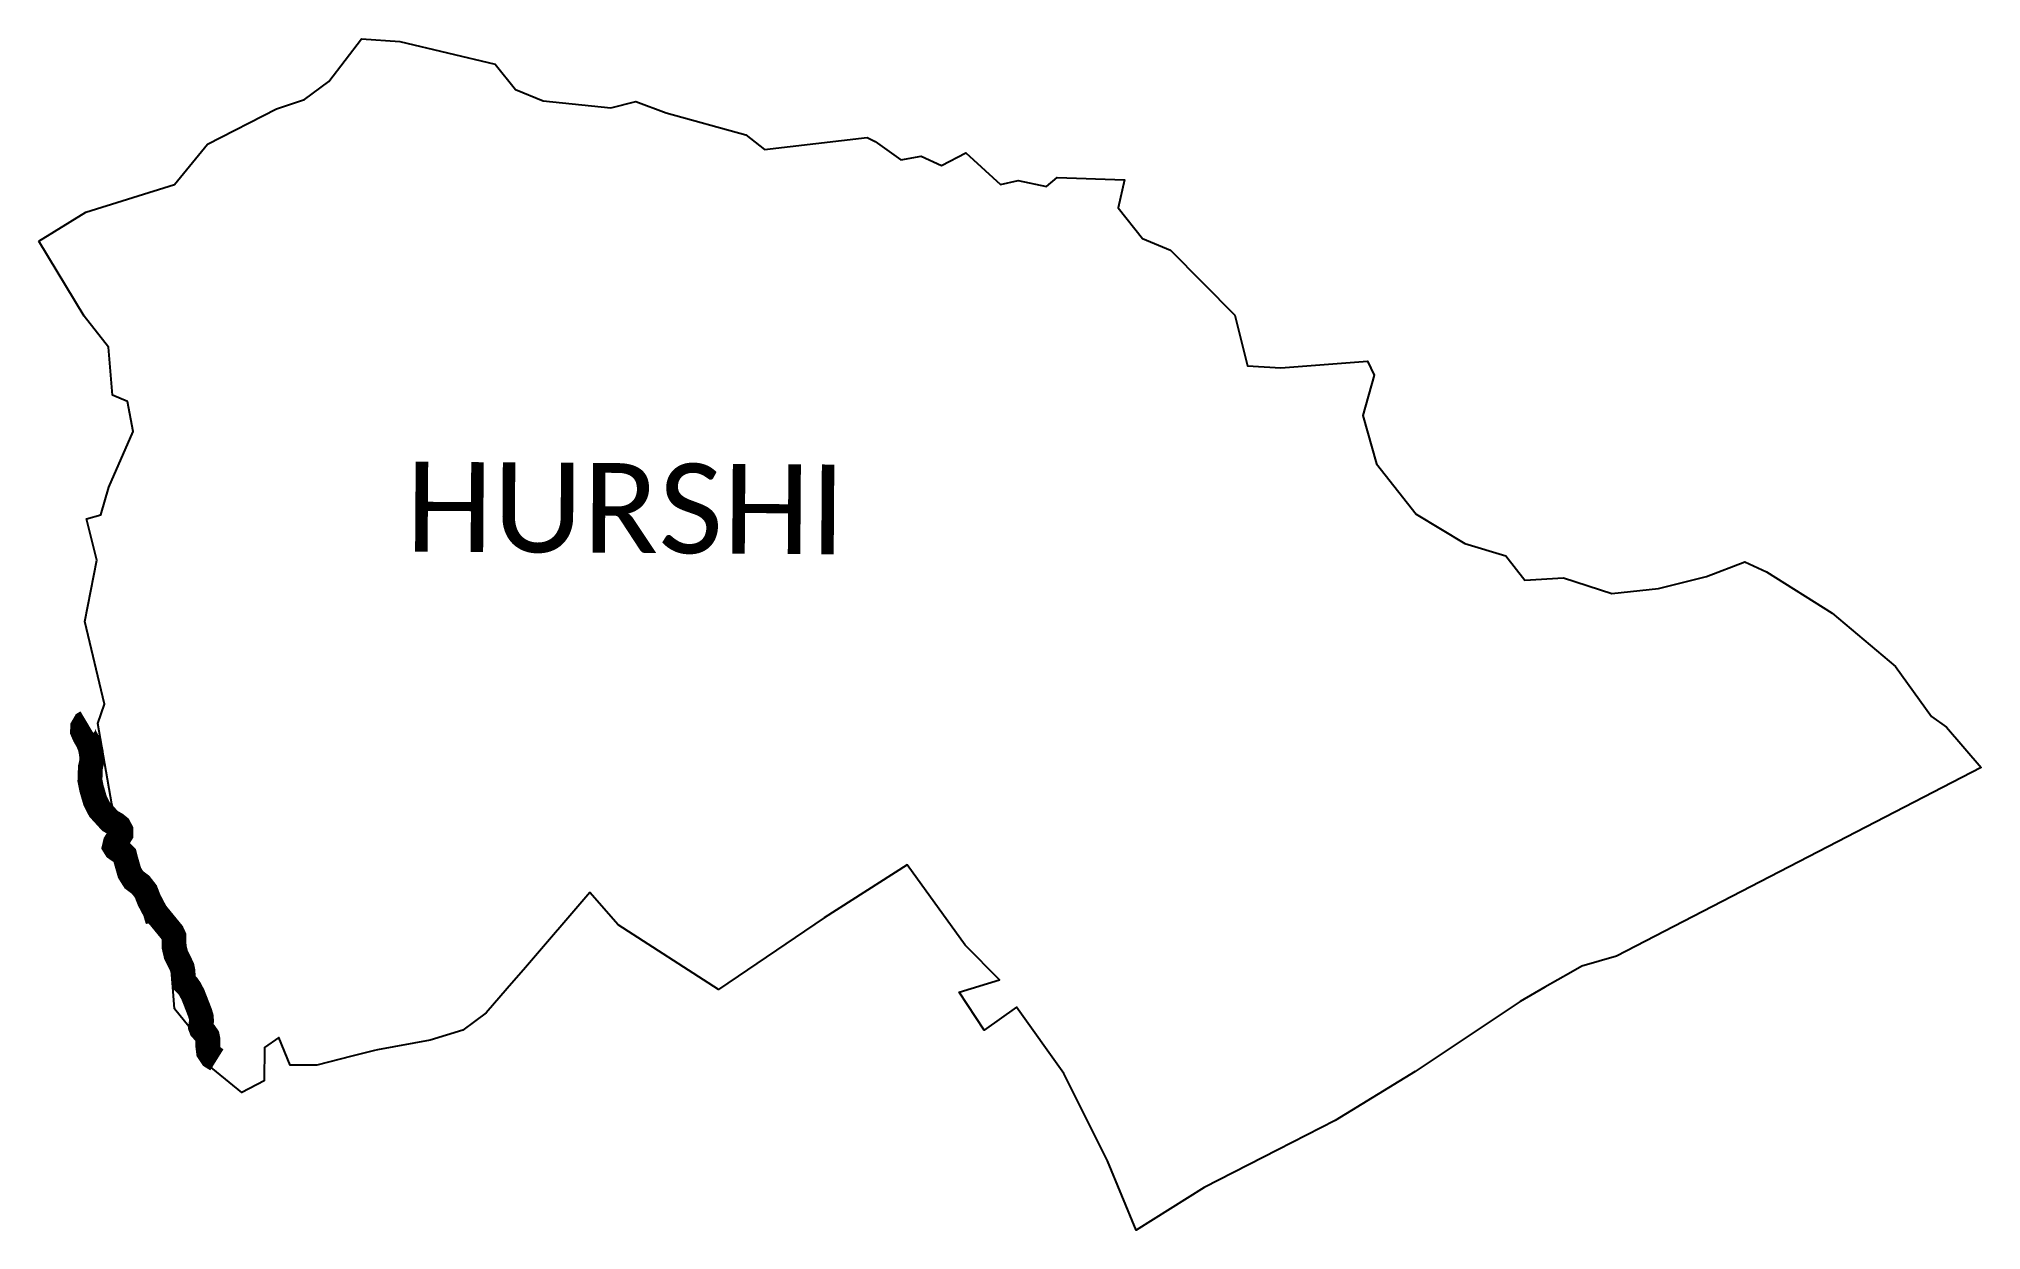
# Model space of a CAD drawing. Header units: metres. Extents: x 322964 to 326866, y 1820442 to 1822835.
import ezdxf

# ---------------------------------------------------------------- set-up
doc = ezdxf.new("R2010")
doc.units = ezdxf.units.M
doc.layers.add('ARTIFICIALLY PROTECTED', color=10, linetype='Continuous')
doc.layers.add('VILLAGE NAME', color=250, linetype='Continuous')

msp = doc.modelspace()

# ---------------------------------------------------------------- linework, layer by layer
at = {"color": 3}
msp.add_lwpolyline([(322963.7, 1822428.4), (323057.9, 1822486.9), (323236.4, 1822542.1), (323302.5, 1822623.5), (323440.9, 1822694.1), (323497.4, 1822713.1), (323546, 1822749.2), (323611.6, 1822834.8), (323688.9, 1822829.4), (323880.6, 1822783.7), (323921, 1822733.2), (323977, 1822710), (324112.8, 1822696.3), (324162.9, 1822709.3), (324224.2, 1822686.3), (324383.8, 1822642.2), (324421.9, 1822612.6), (324628.2, 1822636.4), (324644.2, 1822628.7), (324695.8, 1822591.5), (324736.5, 1822599), (324776.9, 1822580.7), (324826.2, 1822605.7), (324895.8, 1822542.5), (324931.5, 1822550.1), (324988.5, 1822538.1), (325009.4, 1822556.1), (325145, 1822551.5), (325132.3, 1822495.4), (325180.8, 1822433.8), (325237.4, 1822410.3), (325366.7, 1822280), (325392.1, 1822178.2), (325459.2, 1822173.7), (325633.3, 1822187.2), (325646.5, 1822159.4), (325623.9, 1822078.1), (325651, 1821981), (325730.8, 1821879.8), (325828.5, 1821821.1), (325911.2, 1821796.1), (325949.4, 1821747.6), (326026.9, 1821752.1), (326124, 1821720.9), (326218.1, 1821730.9), (326314.2, 1821754.8), (326391.3, 1821784.1), (326434.5, 1821764.4), (326566.8, 1821681), (326694.1, 1821573.8), (326766.1, 1821473.9), (326796.1, 1821452.3), (326866, 1821371.5), (326133.1, 1820992.3), (326063.9, 1820972.4), (326041.6, 1820959.7), (325989.6, 1820929.9), (325940.1, 1820901), (325843.6, 1820836.9), (325728.8, 1820760.7), (325568.3, 1820662), (325453.1, 1820603.1), (325304.7, 1820527.3), (325168.5, 1820441.9), (325111, 1820580.9), (325023.2, 1820756.5), (324927.8, 1820890.1), (324863, 1820843.9), (324812.8, 1820919.8), (324893.5, 1820945), (324825.1, 1821014.3), (324708.5, 1821175.4), (324541.2, 1821069.2), (324329.2, 1820925.4), (324127.9, 1821055.5), (324070.5, 1821119.8), (323941.3, 1820969.7), (323904.8, 1820927.2), (323862.6, 1820878.1), (323815.4, 1820843.6), (323750.1, 1820823.2), (323643.9, 1820803.9), (323637.8, 1820802.8), (323592.8, 1820791.3), (323522.5, 1820773.3), (323468.9, 1820773.3), (323445.8, 1820828.7), (323417.3, 1820809), (323416.3, 1820741.7), (323371.6, 1820718.2), (323295.2, 1820780.6), (323299.8, 1820808.4), (323236, 1820886.7), (323227.4, 1820999), (323198, 1821061), (323180.4, 1821058.7), (323110.1, 1821297.4), (323082.3, 1821459.4), (323095.7, 1821498.1), (323056.1, 1821664.2), (323080.3, 1821787.4), (323059.2, 1821870.5), (323088, 1821878.5), (323104.2, 1821934.1), (323153.2, 1822046.3), (323141.8, 1822106.7), (323111.9, 1822119), (323103.7, 1822215.7), (323054.6, 1822277.8), (322963.7, 1822428.4)], dxfattribs=at)
at = {"layer": 'ARTIFICIALLY PROTECTED', "const_width": 50, "flags": 128}
msp.add_lwpolyline([(323060.1, 1821462.5), (323056.4, 1821460.3), (323051.7, 1821452.2), (323051.5, 1821444), (323055.6, 1821434.6), (323062.6, 1821422.4), (323066.6, 1821412.3), (323069.1, 1821400.7), (323070.5, 1821385.4), (323067.2, 1821371.1), (323066.3, 1821345.2), (323069.4, 1821329.5), (323076.8, 1821304), (323085.7, 1821286.8), (323106.8, 1821263.7), (323117.7, 1821257.8), (323124.5, 1821252.4), (323128.6, 1821244.8), (323128.4, 1821237.3), (323123.7, 1821229.8), (323117.5, 1821220.1), (323115.7, 1821212.7), (323118.4, 1821208.4), (323129.8, 1821200.6), (323136.2, 1821194.4), (323137.9, 1821187.4), (323145.8, 1821159.7), (323154.6, 1821145.7), (323168.1, 1821135.6), (323178.6, 1821122.1), (323185.2, 1821105), (323198.4, 1821080), (323211.1, 1821064.4), (323224.1, 1821048.5), (323231.5, 1821039.5), (323235.1, 1821031.7), (323235.2, 1821023.2), (323235.4, 1821011.1), (323239.1, 1820995.1), (323247, 1820979.1), (323251.6, 1820969.7), (323253, 1820962.6), (323254.2, 1820947), (323256.5, 1820938.9), (323262.9, 1820932.5), (323267.2, 1820926.2), (323273.3, 1820914.6), (323277.8, 1820903.2), (323282.5, 1820891), (323287.3, 1820878.7), (323290.2, 1820869.1), (323290.3, 1820861), (323288.7, 1820849.8), (323290.2, 1820845.9), (323296.9, 1820838.6), (323302.1, 1820831), (323303.3, 1820825), (323303.2, 1820811.6), (323304.6, 1820800.4), (323311.3, 1820790.3), (323321.4, 1820784)], dxfattribs=at)

# ---------------------------------------------------------------- texts
at = {"layer": 'VILLAGE NAME', "insert": (323701.6, 1821985.5), "char_height": 180.345, "attachment_point": 1, "rotation": 359.6139}
msp.add_mtext_dynamic_manual_height_columns('{\\fCalibri|b0|i0|c0|p34;HURSHI}', width=1779.605, gutter_width=901.7, heights=[0], dxfattribs=at)

doc.saveas('drawing.dxf')
